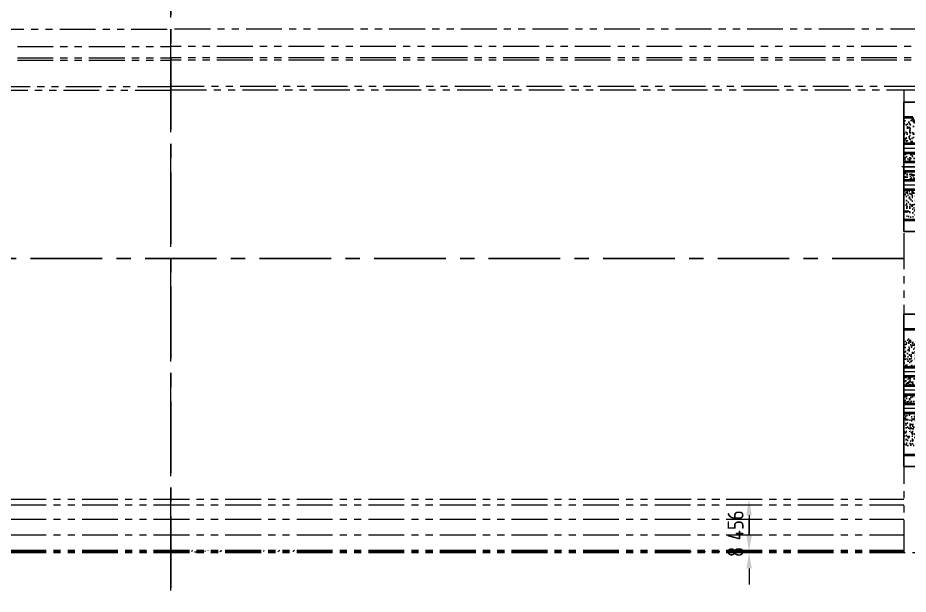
# Model space of a CAD drawing. Header units: millimetres. Extents: x 188205 to 604756, y -401673 to 15123.
# Drawn here: x 379140 to 386915, y -38754 to -33725 of the extents above; entities that cross this region are included whole.
import ezdxf

# ---------------------------------------------------------------- set-up
doc = ezdxf.new("R2010")
doc.units = ezdxf.units.MM
doc.header["$LTSCALE"] = 500
for name, pattern in [('CENTER', [2, 1.25, -0.25, 0.25, -0.25]), ('DASHED2', [0.375, 0.25, -0.125]), ('PHANTOM2', [1.25, 0.625, -0.125, 0.125, -0.125, 0.125, -0.125])]:
    doc.linetypes.add(name, pattern=pattern)
for name, color, linetype, lineweight in [('2D', 4, 'PHANTOM2', 20), ('BIAOZHU', 3, 'Continuous', 25), ('POU', 4, 'Continuous', 20), ('SHI', 7, 'Continuous', 40), ('SW', 8, 'Continuous', 20), ('WEN', 3, 'Continuous', 20), ('XU', 6, 'DASHED2', 20), ('ZHONG', 1, 'CENTER', 20)]:
    doc.layers.add(name, color=color, linetype=linetype, lineweight=lineweight)
doc.layers.add('CENTR', color=1, linetype='CENTER')
doc.styles.add('GB', font='gbenor.shx', dxfattribs={"bigfont": 'gbcbig.shx'})
doc.dimstyles.new('ISO-25$0', dxfattribs={"dimscale": 40, "dimtxt": 3.5, "dimasz": 3.5, "dimexe": 1, "dimexo": 0.2, "dimgap": 1.2, "dimtad": 1, "dimtoh": 1, "dimdec": 1, "dimzin": 9, "dimdsep": 46, "dimtxsty": 'GB', "dimcen": 0, "dimclrd": 3, "dimclre": 3, "dimclrt": 256, "dimadec": 0, "dimazin": 2, "dimtfac": 1, "dimtdec": 1, "dimtix": 1, "dimtmove": 0, "dimatfit": 3, "dimldrblk": 'DOTSMALL', "dimfxl": 0, "dimlwd": -1, "dimlwe": 20, "dimarcsym": 0})
pattern_1 = [(130, (57927.13948452205, -19397.80408775924), (-72.8738675984016, -6.375634215561234), [7.620000000000001, -83.82000000000001]), (185, (57927.13948452205, -19397.80408775924), (14.0971303902668, 76.42265715287199), [6.096, -67.056]), (79.549, (57921.06668452203, -19398.33538775922), (-58.7770006663837, 70.04667512811675), [6.476000000000001, -71.236]), (133.8158, (57927.13948452205, -19377.48408775923), (-108.431616356852, -16.81693117309086), [11.43, -125.73]), (83.3644, (57918.10352452204, -19378.88548775923), (-94.96169378649486, 98.97022235601969), [9.713999999999965, -106.8539999999997]), (188.8159999999999, (57927.13948452205, -19377.48408775923), (-94.96184232557357, 98.97004714423908), [9.144, -100.584]), (159, (57916.97948452202, -19382.56408775923), (-60.64595193415332, -40.906207406705), [7.620000000000001, -83.82000000000001]), (214, (57916.97948452202, -19382.56408775923), (-24.72081133905883, 73.6751864489277), [6.096, -67.056]), (108.5486, (57911.92568452202, -19385.97292775923), (-85.3665963080498, 32.76914308642298), [6.475999999999998, -71.23599999999996]), (142.5, (57927.13948452205, -19397.80408775924), (-1.235441300236727, 33.82201554926124), [0, -66.2432, 0, -68.072, 0, -67.31]), (172.5, (57927.13948452205, -19397.80408775924), (-26.7278650041223, 40.0722299272478), [0, -38.8112, 0, -64.7192, 0, -25.654]), (212.5, (57949.79628452205, -19397.80408775924), (-54.23623806674856, -2.291497597069383), [0, -25.39999999999999, 0, -79.24799999999996, 0, -105.156]), (222.5, (57959.95628452202, -19397.80408775924), (-59.25167255440722, 10.17059641333321), [0, -33.02, 0, -52.62880000000001, 0, -74.676])]
pattern_2 = [(130, (56604.54178446886, -19422.25947753628), (-72.8738675984016, -6.375634215561234), [7.620000000000001, -83.82000000000001]), (185, (56604.54178446886, -19422.25947753628), (14.0971303902668, 76.42265715287199), [6.096, -67.056]), (79.549, (56598.46898446887, -19422.79077753628), (-58.7770006663837, 70.04667512811675), [6.476000000000001, -71.236]), (133.8158, (56604.54178446886, -19401.93947753628), (-108.431616356852, -16.81693117309086), [11.43, -125.73]), (83.3644, (56595.50582446886, -19403.34087753628), (-94.96169378649486, 98.97022235601969), [9.713999999999972, -106.8539999999998]), (188.8159999999999, (56604.54178446886, -19401.93947753628), (-94.96184232557357, 98.97004714423908), [9.144, -100.584]), (159, (56594.38178446886, -19407.01947753628), (-60.64595193415332, -40.906207406705), [7.620000000000001, -83.82000000000001]), (214, (56594.38178446886, -19407.01947753628), (-24.72081133905883, 73.6751864489277), [6.096, -67.056]), (108.5486, (56589.32798446887, -19410.42831753628), (-85.3665963080498, 32.76914308642298), [6.476000000000001, -71.236]), (142.5, (56604.54178446886, -19422.25947753628), (-1.235441300236727, 33.82201554926124), [0, -66.2432, 0, -68.072, 0, -67.31]), (172.5, (56604.54178446886, -19422.25947753628), (-26.7278650041223, 40.0722299272478), [0, -38.8112, 0, -64.7192, 0, -25.654]), (212.5, (56627.19858446886, -19422.25947753628), (-54.23623806674856, -2.291497597069383), [0, -25.4, 0, -79.248, 0, -105.156]), (222.5, (56637.35858446886, -19422.25947753628), (-59.25167255440722, 10.17059641333321), [0, -33.02, 0, -52.62880000000001, 0, -74.676])]
pattern_3 = [(45, (-1333.16617817097, -1494.124980016284), (-2.245064030267288, 2.245064030267288), [])]

# ---------------------------------------------------------------- blocks, each defined once
blk = doc.blocks.new('*D52')
at = {"layer": 'Defpoints', "color": 0}
for p in [(12549.04665259161, 914.0071053327847), (12549.04665259164, 458.0071053327192), (13373.96057254376, 458.007105332719)]:
    blk.add_point(p, dxfattribs=at)
at = {"layer": 'WEN', "color": 3, "linetype": 'ByBlock', "lineweight": 20}
for p, q in [((12557.04665259161, 914.0071053327847), (13413.96057254376, 914.0071053327846)), ((12557.04665259164, 458.0071053327192), (13413.96057254376, 458.007105332719))]:
    blk.add_line(p, q, dxfattribs=at)
at = {"layer": 'WEN', "color": 3}
blk.add_line((13373.96057254376, 774.0071053327846), (13373.96057254376, 598.007105332719), dxfattribs=at)
for points in [[(13350.62723921042, 774.0071053327846), (13397.29390587709, 774.0071053327846), (13373.96057254376, 914.0071053327846)], [(13350.62723921042, 598.007105332719), (13397.29390587709, 598.007105332719), (13373.96057254376, 458.007105332719)]]:
    blk.add_solid(points, dxfattribs=at)
at = {"layer": 'WEN', "insert": (13255.96057254376, 686.0071053327539), "char_height": 140, "attachment_point": 5, "rotation": 90, "style": 'GB'}
blk.add_mtext('456', dxfattribs=at)
blk = doc.blocks.new('_DotSmall')
at = {"color": 0, "linetype": 'ByBlock', "const_width": 0.5}
blk.add_lwpolyline([(-0.0625, 0, 1), (0.0625, 0, 1)], format="xyb", close=True, dxfattribs=at)
blk = doc.blocks.new('*D53')
at = {"layer": 'Defpoints', "color": 0}
for p in [(13373.96057254376, 458.007105332741), (13373.96057254379, 450.0001265624669), (13373.96057254379, 450.0001265624669)]:
    blk.add_point(p, dxfattribs=at)
at = {"layer": 'WEN', "color": 3}
for p, q in [((13373.96057254379, 598.007105332741), (13373.96057254379, 738.007105332741)), ((13373.96057254379, 458.007105332741), (13373.96057254379, 450.0001265624669)), ((13373.96057254379, 310.0001265624669), (13373.96057254379, 170.0001265624669))]:
    blk.add_line(p, q, dxfattribs=at)
at = {"layer": 'WEN', "color": 3, "linetype": 'ByBlock', "lineweight": 20}
for p, q in [((13365.96057254379, 450.0001265624669), (13333.96057254379, 450.0001265624669)), ((13381.96057254376, 458.007105332741), (13413.96057254379, 458.007105332741))]:
    blk.add_line(p, q, dxfattribs=at)
at = {"layer": 'WEN', "color": 3}
for points in [[(13350.62723921045, 598.007105332741), (13397.29390587712, 598.007105332741), (13373.96057254379, 458.007105332741)], [(13350.62723921045, 310.0001265624669), (13397.29390587712, 310.0001265624669), (13373.96057254379, 450.0001265624669)]]:
    blk.add_solid(points, dxfattribs=at)
at = {"layer": 'WEN', "insert": (13255.96057254379, 454.0036159476061), "char_height": 140, "attachment_point": 5, "rotation": 90, "style": 'GB'}
blk.add_mtext('8', dxfattribs=at)
blk = doc.blocks.new('A$C4A3A45B7')
at = {"layer": 'BIAOZHU'}
h = blk.add_hatch(dxfattribs=at)
h.set_pattern_fill('AR-CONC', color=256, scale=0.4, style=0)
h.set_pattern_definition(pattern_1)
h.paths.add_polyline_path([(16.4123624934, 465.0001258512202), (246.4123624934, 465.0001258512202), (246.4123624934, 330.0001258512348), (316.4123624934582, 300.0001258512348), (316.4123624934582, 225.0001258512348), (316.4123624934582, 175.0001258512348), (166.4123624934582, 175.0001258512639), (116.4123624934, 175.0001258512348), (16.4123624934, 175.0001258512348)])
edge = h.paths.add_edge_path()
edge.add_line((16.4123624934, 1120.000125851249), (96.4123624934, 1120.000125851249))
edge.add_line((96.4123624934, 1120.000125851249), (96.4123624934, 1105.000125851249))
edge.add_line((96.4123624934, 1105.000125851249), (104.8637211478781, 1084.127750419546))
edge.add_arc((126.4123624934, 1105.000125851257), 30.00000000000106, 224.0866814675289, 317.027326561793)
edge.add_line((148.3627291839803, 1084.550641697599), (156.4123616155121, 1104.992868094356))
edge.add_line((156.4123616155121, 1104.992868094363), (156.4080682818894, 1120.000125851249))
edge.add_line((156.4080682818312, 1120.000125851249), (316.4123624934, 1120.000125851206))
edge.add_line((316.4123624934, 1120.000125851206), (316.4123624934, 1025.000125851206))
edge.add_line((316.4123624934, 1025.000125851206), (246.4123624934, 1005.000125851206))
edge.add_line((246.4123624934, 1005.000125851206), (246.4123624934, 865.0001258512202))
edge.add_line((246.4123624934, 865.0001258512202), (16.4123624934, 865.0001258512202))
edge.add_line((16.4123624934, 865.0001258512202), (16.4123624934, 1120.000125851249))
h = blk.add_hatch(dxfattribs=at)
h.set_pattern_fill('AR-CONC', color=256, scale=0.4, style=0)
h.set_pattern_definition(pattern_1)
h.paths.add_polyline_path([(16.4123624934, 785.0001258512202), (246.4123624934, 785.0001258512202), (246.4123624934, 705.0001258512202), (16.4123624934, 705.0001258512202)])
h.paths.add_polyline_path([(16.4123624934, 625.0001258512202), (246.4123624934, 625.0001258512202), (246.4123624934, 545.0001258512202), (16.4123624934, 545.0001258512202)])
for p, q in [((581.4123624934, 1330.000125851206), (16.4123624934582, 1330.000125851206)), ((16.4123624934, 1330.000125851206), (16.4123624934, 0.00012585123477038)), ((581.4123624934582, 1330.000125851206), (581.4123624934, 1230.000125851206)), ((586.4123624934, 1235.000125851453), (581.4123624934, 1235.000125851453)), ((580.4123624934, 100.0001258512348), (580.4123624934, 0.00012585123477038)), ((580.4123624934, 0.00012585123477038), (16.4123624934, 0.00012585123477038))]:
    blk.add_line(p, q, dxfattribs=at)
at = {"layer": 'SHI'}
for p, q in [((596.4123624934, 1270.000125851206), (586.4123624934, 1270.000125851206)), ((586.5714797975961, 100.0001258512348), (586.4123624934, 1270.000125851206)), ((596.4123624934, 1270.000125851206), (596.4123624934, 100.0001258512348)), ((606.4123624934, 1270.000125851206), (596.4123624934, 1270.000125851206)), ((606.4123624934, 1270.000125851206), (636.4123624934, 1240.000125851206)), ((1515.912362493458, 1290.000125851431), (1515.9123624934, 415.0001258512057)), ((1788.912362493458, 1290.000125851431), (1515.912362493458, 1290.000125851431)), ((1788.912362493458, 1290.000125851431), (1788.912362493458, 415.0001258512057)), ((126.4123624934, 1195.000125851249), (16.4123624934, 1195.000125851249)), ((126.4123624934, 1180.000125851264), (126.4123624934, 1195.000125851249)), ((381.4123624934, 1195.000125851206), (186.4080682818312, 1195.000125851191)), ((186.4080682818312, 1180.507702697374), (186.4080682818312, 1195.000125851249)), ((376.4123624934, 1195.000125851206), (376.4123624934, 665.0001258512202)), ((381.4123624934, 1230.000125851206), (381.4123624932254, 665.0001258512348)), ((596.4123624934, 1230.000125851206), (381.4123624934, 1230.000125851206)), ((431.4123624934, 1230.000125851206), (431.4123624934, 1222.000125851206)), ((1416.4123624934, 1222.00012585122), (431.4123624934, 1222.000125851206)), ((1426.4123624934, 1230.00012585122), (596.4123624934582, 1230.000125851206)), ((636.4123624934, 1240.000125851206), (636.4123624934, 1230.000125851206)), ((1416.4123624934, 1230.000125851206), (1416.4123624934, 665.0001258512202)), ((1426.4123624934, 1230.000125851206), (1426.4123624934, 665.0001258512202)), ((1870.4123624934, 1169.000125851235), (1841.4123624934, 1169.000125851235)), ((1841.4123624934, 1169.000125851235), (1841.412362492643, 665.0001258512129)), ((1857.4123624934, 1169.000125851235), (1857.412362493458, 665.0001258512129)), ((1860.4123624934, 1169.000125851235), (1860.4123624934, 665.0001258512129)), ((1870.4123624934, 1169.000125851235), (1870.4123624934, 665.0001258512129)), ((375.4123624934, 1100.000125851206), (305.4123624934, 1080.000125851206)), ((1515.912362493458, 1130.00012585122), (1426.4123624934, 1130.000125851213)), ((1515.912362493458, 1124.000125851227), (1426.4123624934, 1124.000125851213)), ((1456.412362493516, 1107.066798200802), (1426.412362493516, 1107.066798200802)), ((1426.412362493516, 1107.066798200802), (1426.4123624934, 206.0001258512566)), ((1456.412362493516, 1107.066798200802), (1456.412362493516, 206.0001258512639)), ((1841.412362493342, 1130.000125851293), (1788.912362493458, 1130.000125851278)), ((1841.412362493342, 1124.000125851293), (1788.912362493458, 1124.000125851278)), ((1824.912362493342, 1155.100125851313), (1825.812362493307, 1156.000125851322)), ((1824.912362493342, 1144.900125851316), (1824.912362493342, 1155.100125851313)), ((1826.71236249333, 1155.100125851313), (1824.912362493342, 1155.100125851313)), ((1825.812362493307, 1144.000125851322), (1824.912362493342, 1144.900125851316)), ((1826.71236249333, 1144.900125851316), (1824.912362493342, 1144.900125851316)), ((1825.812362493307, 1156.000125851322), (1825.812362493307, 1144.000125851322)), ((1826.71236249333, 1156.000125851322), (1825.812362493307, 1156.000125851322)), ((1826.71236249333, 1144.000125851322), (1825.812362493307, 1144.000125851322)), ((1826.712362493388, 1157.794354485377), (1828.212362493388, 1160.392430696738)), ((1826.712362493388, 1142.205897217267), (1826.712362493388, 1157.794354485377)), ((1826.712362493388, 1142.205897217267), (1828.212362493388, 1139.607821005906)), ((1837.4123624934, 1160.392430696738), (1828.212362493388, 1160.392430696738)), ((1837.4123624934, 1155.19627827403), (1828.212362493388, 1155.19627827403)), ((1837.4123624934, 1144.803973428614), (1828.212362493388, 1144.803973428614)), ((1837.4123624934, 1139.607821005906), (1828.212362493388, 1139.607821005906)), ((1838.9123624934, 1157.794354485377), (1837.4123624934, 1160.392430696738)), ((1838.9123624934, 1142.205897217267), (1837.4123624934, 1139.607821005906)), ((1838.9123624934, 1162.000125851322), (1841.4123624934, 1162.000125851322)), ((1838.9123624934, 1138.000125851322), (1838.9123624934, 1162.000125851322)), ((1838.9123624934, 1142.205897217267), (1838.9123624934, 1157.794354485377)), ((1838.9123624934, 1138.000125851322), (1841.4123624934, 1138.000125851322)), ((1872.9123624934, 1162.000125851322), (1870.4123624934, 1162.000125851322)), ((1872.9123624934, 1138.000125851322), (1870.4123624934, 1138.000125851322)), ((1872.9123624934, 1138.000125851322), (1872.9123624934, 1162.000125851322)), ((1878.9123624934, 1160.392430696738), (1872.9123624934, 1160.392430696738)), ((1872.9123624934, 1139.607821005906), (1872.9123624934, 1160.392430696738)), ((1872.9123624934, 1160.392430696651), (1872.9123624934, 1139.607821005819)), ((1878.9123624934, 1155.196278274045), (1872.9123624934, 1155.196278274045)), ((1878.9123624934, 1144.803973428629), (1872.9123624934, 1144.803973428629)), ((1878.9123624934, 1139.60782100592), (1872.9123624934, 1139.607821005906)), ((1880.4123624934, 1157.794354485392), (1878.9123624934, 1160.392430696738)), ((1880.4123624934, 1142.205897217267), (1878.9123624934, 1139.60782100592)), ((1880.4123624934, 1142.205897217267), (1880.4123624934, 1157.794354485392)), ((305.4123624934, 1080.000125851206), (305.4123624934, 665.0001258512202)), ((305.4123624934, 865.0001258512202), (16.4123624934582, 865.0001258512202)), ((305.4123624934, 785.0001258512202), (16.4123624934582, 785.0001258512202)), ((305.4123624934, 705.0001258512202), (16.4123624934582, 705.0001258512202)), ((1870.4123624934, 771.0001258512129), (1885.4123624934, 771.0001258512129)), ((1870.4123624934, 759.0001258512129), (1885.4123624934, 759.0001258512129)), ((1904.4123624934, 590.0001258512129), (1904.4123624934, 740.0001258512129)), ((1916.4123624934, 740.0001258512129), (1916.4123624934, 590.0001258512129)), ((305.4123624934, 625.0001258512202), (16.4123624934582, 625.0001258512202)), ((305.4123624934, 305.0001258512348), (305.4123624934, 665.0001258512202)), ((375.4123624934582, 100.0001258512348), (375.4123624934, 665.0001258512202)), ((381.4123624934, 100.0001258512348), (381.4123624935164, 665.0001258512202)), ((1416.4123624934, 100.0001258512202), (1416.4123624934, 665.0001258512202)), ((1426.4123624934, 100.0001258512202), (1426.4123624934, 665.0001258512202)), ((1841.4123624934, 161.0001258512348), (1841.412362492643, 665.0001258512129)), ((1857.4123624934, 161.0001258512348), (1857.412362493458, 665.0001258512129)), ((1860.4123624934, 161.0001258512348), (1860.4123624934, 665.0001258512129)), ((1870.4123624934, 161.0001258512348), (1870.4123624934, 665.0001258512129)), ((305.4123624934, 545.0001258512202), (16.4123624934582, 545.0001258512202)), ((1788.912362493458, 579.8336277048438), (1515.9123624934, 579.8336277048438)), ((1870.4123624934, 571.0001258512129), (1885.4123624934, 571.0001258512129)), ((1870.4123624934, 559.0001258512129), (1885.4123624934, 559.0001258512129)), ((305.4123624934, 465.0001258512202), (16.4123624934582, 465.0001258512202)), ((1788.912362493458, 415.0001258512057), (1515.9123624934, 415.0001258512057)), ((375.4123624934, 225.0001258512348), (305.4123624934, 305.0001258512348)), ((1841.412362493342, 206.0001258511766), (1426.4123624934, 206.0001258512566)), ((1841.412362493342, 200.0001258511766), (1426.4123624934, 200.0001258512566)), ((1824.912362493342, 185.1001258512333), (1825.812362493307, 186.000125851242)), ((1824.912362493342, 174.9001258512362), (1824.912362493342, 185.1001258512333)), ((1826.712362493388, 185.1001258512333), (1824.912362493342, 185.1001258512333)), ((1825.812362493307, 174.000125851242), (1824.912362493342, 174.9001258512362)), ((1826.712362493388, 174.9001258512362), (1824.912362493342, 174.9001258512362)), ((1825.812362493307, 186.000125851242), (1825.812362493307, 174.000125851242)), ((1826.712362493388, 186.0001258512348), (1825.812362493307, 186.000125851242)), ((1826.712362493388, 174.000125851242), (1825.812362493307, 174.000125851242)), ((1826.712362493388, 187.7943544852969), (1828.212362493388, 190.3924306966583)), ((1826.712362493388, 172.2058972171872), (1826.712362493388, 187.7943544852969)), ((1826.712362493388, 172.2058972171872), (1828.212362493388, 169.6078210058258)), ((1837.4123624934, 190.3924306966583), (1828.212362493388, 190.3924306966583)), ((1837.4123624934, 185.1962782739502), (1828.212362493388, 185.1962782739502)), ((1837.4123624934, 174.8039734285339), (1828.212362493388, 174.8039734285339)), ((1837.4123624934, 169.6078210058258), (1828.212362493388, 169.6078210058258)), ((1838.9123624934, 187.7943544852969), (1837.4123624934, 190.3924306966583)), ((1838.9123624934, 172.2058972171872), (1837.4123624934, 169.6078210058258)), ((1838.9123624934, 192.000125851242), (1841.4123624934, 192.000125851242)), ((1838.9123624934, 168.000125851242), (1838.9123624934, 192.000125851242)), ((1838.9123624934, 172.2058972171872), (1838.9123624934, 187.7943544852969)), ((1838.9123624934, 168.000125851242), (1841.4123624934, 168.000125851242)), ((1870.4123624934, 161.0001258512348), (1841.4123624934, 161.0001258512348)), ((1872.9123624934, 192.0001258512348), (1870.4123624934, 192.0001258512348)), ((1872.9123624934, 168.0001258512348), (1870.4123624934, 168.0001258512348)), ((1872.9123624934, 168.0001258512348), (1872.9123624934, 192.0001258512348)), ((1872.9123624934, 190.3924306965637), (1872.9123624934, 169.6078210057312)), ((1872.9123624934, 169.6078210058186), (1872.9123624934, 190.392430696651)), ((1878.9123624934, 190.392430696651), (1872.9123624934, 190.392430696651)), ((1878.9123624934, 185.1962782739574), (1872.9123624934, 185.1962782739574)), ((1878.9123624934, 174.8039734285412), (1872.9123624934, 174.8039734285412)), ((1878.9123624934, 169.6078210058331), (1872.9123624934, 169.6078210058186)), ((1880.4123624934, 187.7943544853042), (1878.9123624934, 190.392430696651)), ((1880.4123624934, 172.2058972171799), (1878.9123624934, 169.6078210058331)), ((1880.4123624934, 172.2058972171799), (1880.4123624934, 187.7943544853042)), ((116.4123624934, 100.0001258512348), (16.4123624934582, 100.0001258512348)), ((166.4123624934, 100.0001258512639), (116.4123624934, 100.0001258512348)), ((381.412362493109, 100.0001258512348), (166.4123624934582, 100.0001258512348)), ((596.4123624934, 100.0001258512348), (381.4123624934, 100.0001258512348)), ((1416.4123624934, 108.0001258512202), (431.4123624934, 108.0001258512348)), ((431.4123624934, 108.0001258512348), (431.4123624934, 100.0001258512348)), ((586.4123624934, 95.00012585098739), (580.4123624934, 95.00012585098739)), ((586.4123624934, 60.00012585123477), (586.4123624934, 100.0001258512348)), ((596.4123624934, 60.00012585123477), (596.4123624934, 100.0001258512348)), ((1426.4123624934, 100.0001258512202), (596.4123624934, 100.0001258512348)), ((606.4123624934, 60.00012585123477), (636.4123624934, 90.00012585122022)), ((636.4123624934, 90.00012585122022), (636.4123624934, 100.0001258512202)), ((596.4123624934, 60.00012585123477), (586.4123624934, 60.00012585123477)), ((606.4123624934, 60.00012585123477), (596.4123624934, 60.00012585123477))]:
    blk.add_line(p, q, dxfattribs=at)
for points in [[(1475.072616531339, 830.0001258512202), (1483.73287056922, 815.0001258512202), (1475.072616531339, 800.0001258512202), (1457.752108455694, 800.0001258512202), (1449.091854417813, 815.0001258512202), (1457.752108455694, 830.0001258512202)], [(1473.873537006497, 500.0145058361377), (1483.73287056922, 515.0001258512348), (1475.072616531397, 530.0001258512348), (1457.752108455694, 530.0001258512202), (1449.091854417871, 515.0001258512202), (1456.553028930794, 500.0145058361377)]]:
    blk.add_lwpolyline(points, close=True, dxfattribs=at)
for centre in [(1466.412362493516, 815.0001258512202), (1466.412362493575, 515.0001258512348)]:
    blk.add_circle(centre, 15, dxfattribs=at)
for centre, radius, start, end in [((156.4123624934, 1180.000125851249), 30, 180, 0.9694466248347563), ((1831.748970446584, 1158.970190635402), 5.172041214659255, 193.1407932755461, 226.8592067230371), ((1836.462362493388, 1150.000125851322), 9.749999999999904, 147.7957724941602, 212.2042275058399), ((1831.748970446584, 1141.030061067242), 5.172041214659255, 133.1407932769629, 166.8592067244539), ((1833.875754540146, 1158.970190635402), 5.172041214659255, 313.1407932769629, 346.8592067244539), ((1829.1623624934, 1150.000125851322), 9.749999999999904, 327.7957724941601, 32.20422750583986), ((1833.875754540146, 1141.030061067242), 5.172041214659255, 13.14079327554607, 46.85920672303708), ((1875.375754540204, 1158.970190635417), 5.172041214659255, 313.1407932769629, 346.8592067244539), ((1870.6623624934, 1150.000125851322), 9.749999999999904, 327.7957724941601, 32.20422750583986), ((1875.375754540204, 1141.030061067242), 5.172041214659255, 13.14079327554607, 46.85920672303708), ((1885.4123624934, 740.0001258512129), 31, 0, 90), ((1885.4123624934, 740.0001258512129), 19, 0, 90), ((1885.4123624934, 590.0001258512129), 19, 270, 0), ((1885.4123624934, 590.0001258512129), 31, 270, 0), ((1831.748970446584, 188.9701906353221), 5.172041214659255, 193.1407932755461, 226.8592067230371), ((1836.462362493388, 180.000125851242), 9.749999999999904, 147.7957724941602, 212.2042275058399), ((1831.748970446584, 171.030061067162), 5.172041214659255, 133.1407932769629, 166.8592067244539), ((1833.875754540146, 188.9701906353221), 5.172041214659255, 313.1407932769629, 346.8592067244539), ((1829.1623624934, 180.000125851242), 9.749999999999904, 327.7957724941601, 32.20422750583986), ((1833.875754540146, 171.030061067162), 5.172041214659255, 13.14079327554607, 46.85920672303708), ((1875.375754540204, 188.9701906353293), 5.172041214659255, 313.1407932769629, 346.8592067244539), ((1870.6623624934, 180.0001258512348), 9.749999999999904, 327.7957724941601, 32.20422750583986), ((1875.375754540204, 171.0300610671547), 5.172041214659255, 13.14079327554607, 46.85920672303708)]:
    blk.add_arc(centre, radius, start, end, dxfattribs=at)
at = {"layer": 'SW'}
for p in [(16.4123624934, 1195.000125851249), (16.4123624934582, 100.0001258512348)]:
    blk.add_line(p, (16.4123624934, 665.0001258512202), dxfattribs=at)
at = {"layer": 'XU'}
for p, q in [((409.5863009182503, 1297.000125851177), (414.7824533409439, 1300.000125851162)), ((409.5863009182503, 1297.000125851177), (431.0104387047468, 1259.892430696593)), ((414.7824533409439, 1300.000125851162), (437.0104387047468, 1261.500125851177)), ((431.4123624934, 1258.392430696593), (431.4123624934, 1230.000125851177)), ((454.0422716458561, 1300.000125851177), (434.4123624934, 1266.000125851177)), ((459.2384240685496, 1297.000125851177), (437.4123624934, 1259.196278273885)), ((437.4123624934, 1260.000125851177), (437.4123624934, 1230.000125851177)), ((459.2384240685496, 1297.000125851177), (454.0422716458561, 1300.000125851177)), ((475.5863009181921, 1297.000125851191), (480.7824533409439, 1300.000125851177)), ((475.5863009181921, 1297.000125851191), (497.0104387046886, 1259.892430696593)), ((480.7824533409439, 1300.000125851177), (503.0104387046886, 1261.500125851177)), ((497.4123624933418, 1258.392430696593), (497.4123624933418, 1230.000125851177)), ((520.0422716458561, 1300.000125851177), (500.4123624933418, 1266.000125851177)), ((525.2384240684914, 1297.000125851177), (503.4123624933418, 1259.196278273885)), ((503.4123624933418, 1260.000125851177), (503.4123624933418, 1230.000125851177)), ((525.2384240684914, 1297.000125851177), (520.0422716458561, 1300.000125851177)), ((1788.912362493458, 915.0001258512348), (1515.9123624934, 915.0001258512202)), ((431.4123624934, 71.60782100584765), (431.4123624934, 100.0001258512639)), ((437.4123624934, 70.00012585126387), (437.4123624934, 100.0001258512639)), ((497.4123624933418, 71.60782100584765), (497.4123624933418, 100.0001258512639)), ((503.4123624933418, 70.00012585126387), (503.4123624933418, 100.0001258512639)), ((409.5863009182503, 33.00012585126387), (431.0104387047468, 70.10782100584765)), ((409.5863009182503, 33.00012585126387), (414.7824533409439, 30.00012585127843)), ((414.7824533409439, 30.00012585127843), (437.0104387047468, 68.50012585126387)), ((454.0422716458561, 30.00012585126387), (434.4123624934, 64.00012585126387)), ((459.2384240685496, 33.00012585126387), (437.4123624934, 70.80397342855576)), ((459.2384240685496, 33.00012585126387), (454.0422716458561, 30.00012585126387)), ((475.5863009181921, 33.00012585124932), (497.0104387046886, 70.10782100584765)), ((475.5863009181921, 33.00012585124932), (480.7824533409439, 30.00012585126387)), ((480.7824533409439, 30.00012585126387), (503.0104387046886, 68.50012585126387)), ((520.0422716458561, 30.00012585126387), (500.4123624933418, 64.00012585126387)), ((525.2384240684914, 33.00012585126387), (503.4123624933418, 70.80397342855576)), ((525.2384240684914, 33.00012585126387), (520.0422716458561, 30.00012585126387))]:
    blk.add_line(p, q, dxfattribs=at)
for centre, start, end in [((428.4123624934, 1258.392430696593), 0, 30.00000000078449), ((434.4123624934, 1260.000125851177), 0, 30.00000000078449), ((494.4123624933418, 1258.392430696593), 0, 30.00000000078449), ((500.4123624933418, 1260.000125851177), 0, 30.00000000078449), ((428.4123624934, 71.60782100584765), 329.9999999992156, 0), ((434.4123624934, 70.00012585126387), 329.9999999992156, 0), ((494.4123624933418, 71.60782100584765), 329.9999999992156, 0), ((500.4123624933418, 70.00012585126387), 329.9999999992156, 0)]:
    blk.add_arc(centre, 3, start, end, dxfattribs=at)
at = {"layer": 'ZHONG'}
for p, q in [((1652.412362493458, 1312.352981526434), (1652.412362493458, 665.0001258512057)), ((1652.412362493458, 1259.620606469463), (1652.412362493458, 1296.222174913186)), ((156.4123624934, 1209.180719834505), (156.4123624934, 1151.834685560236)), ((305.4123624934, 825.0001258512202), (16.4123624934582, 825.0001258512202)), ((1446.091854417813, 815.0001258512202), (1486.732870569162, 815.0001258512202)), ((1466.412362493516, 794.6796177755314), (1466.412362493516, 835.3206339269091)), ((1870.4123624934, 765.0001258512129), (1885.4123624934, 765.0001258512129)), ((1910.4123624934, 740.0001258512129), (1910.4123624934, 590.0001258512129)), ((1898.232509107853, 665.0001258512129), (-5.759036866948009e-05, 665.0001258512202)), ((1466.412362493575, 535.3206339269236), (1466.412362493575, 544.6796177755459)), ((1870.4123624934, 565.0001258512129), (1885.4123624934, 565.0001258512129)), ((305.4123624934, 505.0001258512202), (16.4123624934582, 505.0001258512202)), ((1446.091854417871, 515.0001258512348), (1486.73287056922, 515.0001258512348)), ((1466.412362493575, 494.6796177755459), (1466.412362493575, 535.3206339269236))]:
    blk.add_line(p, q, dxfattribs=at)
at = {"layer": 'ZHONG', "color": 1, "linetype": 'CENTER'}
for p, q in [((1888.497617128771, 1150.000125851337), (1819.616691766423, 1150.000125851337)), ((1888.497617128771, 180.0001258512348), (1819.616691766423, 180.0001258512348))]:
    blk.add_line(p, q, dxfattribs=at)
at = {"layer": 'ZHONG'}
for centre, start, end in [((1885.4123624934, 740.0001258512129), 0, 90), ((1885.4123624934, 590.0001258512129), 270, 0)]:
    blk.add_arc(centre, 25, start, end, dxfattribs=at)
at = {"layer": 'BIAOZHU', "style": 'GB'}
blk.add_text('K2', height=150, dxfattribs=at).set_placement((1047.787813530769, 826.0269520331058))
blk = doc.blocks.new('A$C704930C1')
at = {"layer": 'POU'}
h = blk.add_hatch(dxfattribs=at)
h.set_pattern_fill('ANSI31', color=256, style=0)
h.set_pattern_definition(pattern_3)
h.paths.add_polyline_path([(8.500102379970485, 15.17279016535758), (0.0001023799704853445, 15.17279016535758), (0.0001023799704853445, 5.172790165357583), (8.500102379970485, 5.172790165357583)])
h.paths.add_polyline_path([(46.50010237997049, 5.172790165357583), (46.50010237997049, 17.17279016535758), (30.00010237997049, 17.17279016535758), (28.00010237997049, 15.17279016535758), (26.50010237997049, 15.17279016535758), (26.50010237997049, 5.172790165357583)])
h = blk.add_hatch(dxfattribs=at)
h.set_pattern_fill('ANSI31', color=256, style=0)
h.set_pattern_definition(pattern_3)
h.paths.add_polyline_path([(313.5001023799705, 15.17279016535758), (312.0001023799705, 15.17279016535758), (310.0001023799705, 17.17279016535758), (293.5001023799705, 17.17279016535758), (293.5001023799705, 5.172790165357583), (313.5001023799705, 5.172790165357583)])
h.paths.add_polyline_path([(340.0001023799705, 15.17279016535758), (331.5001023799705, 15.17279016535758), (331.5001023799705, 5.172790165357583), (340.0001023799705, 5.172790165357583)])
at = {"layer": 'SHI'}
for p, q in [((0.0001023799704853445, 15.17279016535758), (28.00010237997049, 15.17279016535758)), ((0.0001023799704853445, 5.172790165357583), (0.0001023799704853445, 15.17279016535758)), ((0.0001023799704853445, 5.172790165357583), (340.0001023799705, 5.172790165357583)), ((8.500102379970485, 5.172790165357583), (8.500102379970485, 15.17279016535758)), ((26.50010237997049, 5.172790165357583), (26.50010237997049, 15.17279016535758)), ((30.00010237997049, 17.17279016535758), (28.00010237997049, 15.17279016535758)), ((30.00010237997049, 17.17279016535758), (310.0001023799705, 17.17279016535758)), ((46.50010237997049, 5.172790165357583), (46.50010237997049, 17.17279016535758)), ((293.5001023799705, 5.172790165357583), (293.5001023799705, 17.17279016535758)), ((310.0001023799705, 17.17279016535758), (312.0001023799705, 15.17279016535758)), ((312.0001023799705, 15.17279016535758), (340.0001023799705, 15.17279016535758)), ((313.5001023799705, 5.172790165357583), (313.5001023799705, 15.17279016535758)), ((331.5001023799705, 5.172790165357583), (331.5001023799705, 15.17279016535758)), ((340.0001023799705, 5.172790165357583), (340.0001023799705, 15.17279016535758))]:
    blk.add_line(p, q, dxfattribs=at)
at = {"layer": 'ZHONG'}
for p, q in [((17.50010237997049, 3.803270374191925e-05), (17.50010237997049, 21.10105621824914)), ((170.0001023799705, 3.803270374191925e-05), (170.0001023799705, 21.10105621824914)), ((322.5001023799705, 3.803270374191925e-05), (322.5001023799705, 21.10105621824914))]:
    blk.add_line(p, q, dxfattribs=at)
blk = doc.blocks.new('A$C33EE5163')
at = {"layer": 'BIAOZHU'}
h = blk.add_hatch(dxfattribs=at)
h.set_pattern_fill('AR-CONC', color=256, scale=0.4, style=0)
h.set_pattern_definition(pattern_2)
h.paths.add_polyline_path([(-1306.185337559757, 440.5447360741673), (-1076.185337559757, 440.5447360741673), (-1076.185337559757, 355.5447360741819), (-1006.185337559757, 325.5447360741819), (-1006.185337559757, 200.5447360741819), (-1156.185337559757, 200.5447360741819), (-1206.185337559786, 200.5447360741819), (-1306.185337559757, 200.5447360741819)])
h.paths.add_polyline_path([(-1306.185337559757, 1045.544736074196), (-1226.185337559727, 1045.544736074196), (-1226.185337559727, 1030.544736074196, 0.9915755674298528), (-1166.189631771296, 1030.037159228916), (-1166.189631771296, 1045.544736074138), (-1006.185337559757, 1045.544736074153), (-1006.185337559757, 950.5447360741528), (-1076.185337559757, 930.5447360741528), (-1076.185337559757, 840.5447360741673), (-1306.185337559757, 840.5447360741673)])
h = blk.add_hatch(dxfattribs=at)
h.set_pattern_fill('AR-CONC', color=256, scale=0.4, style=0)
h.set_pattern_definition(pattern_2)
h.paths.add_polyline_path([(-1306.185337559757, 760.5447360741673), (-1076.185337559757, 760.5447360741673), (-1076.185337559757, 680.5447360741673), (-1306.185337559757, 680.5447360741673)])
h.paths.add_polyline_path([(-1306.185337559757, 600.5447360741673), (-1076.185337559757, 600.5447360741673), (-1076.185337559757, 520.5447360741673), (-1306.185337559757, 520.5447360741673)])
for p, q in [((-741.1853375597567, 1205.544736074153), (-1306.185337559757, 1205.544736074153)), ((-1306.185337559757, 1205.544736074153), (-1306.185337559757, 75.44543685457234)), ((-741.1853375597565, 1205.544736074153), (-741.1853375597566, 1105.544736074153)), ((-736.1853375597566, 1110.5447360744), (-741.1853375597566, 1110.5447360744)), ((-741.031667564391, 75.59915605130345), (-741.0588523020892, 175.5447360741819)), ((-741.0316675643912, 75.59915605130345), (-1306.185337559757, 75.44543685457249))]:
    blk.add_line(p, q, dxfattribs=at)
blk.add_spline([(146.557275001338, 1005.544736074167), (241.2307351190539, 706.3378187965573), (243.2450541769504, 493.1184656217083), (243.2450541769213, 275.5447360741819)], degree=3, dxfattribs=at)
at = {"layer": 'SHI'}
for p, q in [((-941.1853375597566, 1105.544736074153), (-941.1853375599312, 640.5447360741819)), ((-726.1853375597566, 1105.544736074153), (-941.1853375597566, 1105.544736074153)), ((-891.1853375597566, 1097.544736074153), (-891.1853375597566, 1105.544736074153)), ((93.81466244024341, 1097.544736074167), (-891.1853375597566, 1097.544736074153)), ((-726.1853375597566, 1145.544736074153), (-736.1853375597566, 1145.544736074153)), ((-736.0534197947418, 175.5447360741819), (-736.1853375597566, 1145.544736074153)), ((-726.1853375597566, 1145.544736074153), (-726.1853375597566, 175.5447360741819)), ((-716.1853375597566, 1145.544736074153), (-726.1853375597566, 1145.544736074153)), ((103.8146624402434, 1105.544736074167), (-726.1853375596984, 1105.544736074153)), ((-716.1853375597566, 1145.544736074153), (-686.1853375597566, 1115.544736074153)), ((-686.1853375597566, 1115.544736074153), (-686.1853375597566, 1105.544736074153)), ((93.81466244024341, 1105.544736074153), (93.81466244024341, 640.5447360741673)), ((103.8146624402434, 1105.544736074153), (103.8146624402434, 640.5447360741673)), ((207.3146624403016, 1005.544736074182), (207.3146624402434, 1145.54473607424)), ((452.3146624402434, 1005.544736074226), (452.3146624403016, 1153.544736074196)), ((-1226.185337559727, 1070.544736074196), (-1306.185337559757, 1070.544736074196)), ((-1226.185337559727, 1055.544736074211), (-1226.185337559727, 1070.544736074196)), ((-941.1853375597566, 1070.544736074153), (-1166.189631771296, 1070.544736074138)), ((-1166.189631771296, 1056.052312920321), (-1166.189631771296, 1070.544736074196)), ((-946.1853375597566, 1070.544736074153), (-946.1853375597566, 640.5447360741673)), ((472.3146624401852, 1028.644736074275), (473.2146624401503, 1029.544736074284)), ((472.3146624401852, 1018.444736074278), (472.3146624401852, 1028.644736074275)), ((474.1146624402027, 1028.644736074275), (472.3146624401852, 1028.644736074275)), ((473.2146624401503, 1017.544736074284), (472.3146624401852, 1018.444736074278)), ((474.1146624402027, 1018.444736074278), (472.3146624401852, 1018.444736074278)), ((473.2146624401503, 1029.544736074284), (473.2146624401503, 1017.544736074284)), ((474.1146624402027, 1029.544736074276), (473.2146624401503, 1029.544736074284)), ((474.1146624402027, 1017.544736074284), (473.2146624401503, 1017.544736074284)), ((474.1146624402318, 1031.338964708339), (475.6146624402318, 1033.9370409197)), ((474.1146624402318, 1015.750507440229), (474.1146624402318, 1031.338964708339)), ((474.1146624402318, 1015.750507440229), (475.6146624402318, 1013.152431228867)), ((484.8146624402434, 1033.9370409197), (475.6146624402318, 1033.9370409197)), ((484.8146624402434, 1028.740888496992), (475.6146624402318, 1028.740888496992)), ((484.8146624402434, 1018.348583651576), (475.6146624402318, 1018.348583651576)), ((484.8146624402434, 1013.152431228867), (475.6146624402318, 1013.152431228867)), ((486.3146624402434, 1031.338964708339), (484.8146624402434, 1033.9370409197)), ((486.3146624402434, 1015.750507440229), (484.8146624402434, 1013.152431228867)), ((486.3146624402434, 1035.544736074284), (488.8146624402434, 1035.544736074284)), ((486.3146624402434, 1011.544736074284), (486.3146624402434, 1035.544736074284)), ((486.3146624402434, 1015.750507440229), (486.3146624402434, 1031.338964708339)), ((486.3146624402434, 1011.544736074284), (488.8146624402434, 1011.544736074284)), ((517.8146624402434, 1044.544736074189), (488.8146624402434, 1044.544736074189)), ((488.8146624402434, 1044.544736074189), (488.8146624394867, 640.5447360741673)), ((504.8146624402434, 1044.544736074189), (504.8146624403016, 640.5447360741673)), ((507.8146624402434, 1044.544736074189), (507.8146624402434, 640.5447360741673)), ((517.8146624402434, 1044.544736074189), (517.8146624402434, 640.5447360741673)), ((520.3146624402434, 1035.544736074276), (517.8146624402434, 1035.544736074276)), ((520.3146624402434, 1011.544736074276), (517.8146624402434, 1011.544736074276)), ((520.3146624402434, 1011.544736074276), (520.3146624402434, 1035.544736074276)), ((526.3146624402434, 1033.937040919693), (520.3146624402434, 1033.937040919693)), ((520.3146624402434, 1013.15243122886), (520.3146624402434, 1033.937040919693)), ((520.3146624402434, 1033.937040919605), (520.3146624402434, 1013.152431228773)), ((526.3146624402434, 1028.740888496999), (520.3146624402434, 1028.740888496999)), ((526.3146624402434, 1018.348583651583), (520.3146624402434, 1018.348583651583)), ((526.3146624402434, 1013.152431228875), (520.3146624402434, 1013.15243122886)), ((527.8146624402434, 1031.338964708346), (526.3146624402434, 1033.937040919693)), ((527.8146624402434, 1015.750507440222), (526.3146624402434, 1013.152431228875)), ((527.8146624402434, 1015.750507440222), (527.8146624402434, 1031.338964708346)), ((-947.1853375597566, 975.5447360741528), (-1017.185337559757, 955.5447360741528)), ((-1017.185337559757, 955.5447360741528), (-1017.185337559757, 640.5447360741673)), ((488.8146624401852, 1005.544736074247), (103.8146624402434, 1005.54473607416)), ((488.8146624401852, 999.5447360742473), (103.8146624402434, 999.54473607416)), ((133.8146624403598, 969.089515788437), (103.8146624403598, 969.089515788437)), ((103.8146624403598, 969.089515788437), (103.8146624402434, 281.5447360742037)), ((133.8146624403598, 969.089515788437), (133.8146624403598, 281.544736074211)), ((-1017.185337559757, 840.5447360741673), (-1306.185337559757, 840.5447360741673)), ((-1017.185337559757, 760.5447360741673), (-1306.185337559757, 760.5447360741673)), ((517.8146624402434, 746.5447360741673), (532.8146624402434, 746.5447360741673)), ((517.8146624402434, 734.5447360741673), (532.8146624402434, 734.5447360741673)), ((551.8146624402434, 565.5447360741673), (551.8146624402434, 715.5447360741673)), ((563.8146624402434, 715.5447360741673), (563.8146624402434, 565.5447360741673)), ((-1017.185337559757, 680.5447360741673), (-1306.185337559757, 680.5447360741673)), ((-1017.185337559757, 330.5447360741819), (-1017.185337559757, 640.5447360741673)), ((-946.1853375597566, 175.5447360741819), (-946.1853375597566, 640.5447360741673)), ((-941.1853375597566, 175.5447360741819), (-941.1853375596402, 640.5447360741673)), ((93.81466244024341, 175.5447360741673), (93.81466244024341, 640.5447360741673)), ((103.8146624402434, 175.5447360741673), (103.8146624402434, 640.5447360741673)), ((488.8146624402434, 236.5447360741964), (488.8146624394867, 640.5447360741673)), ((504.8146624402434, 236.5447360741964), (504.8146624403016, 640.5447360741673)), ((507.8146624402434, 236.5447360741964), (507.8146624402434, 640.5447360741673)), ((517.8146624402434, 236.5447360741964), (517.8146624402434, 640.5447360741673)), ((-1017.185337559757, 600.5447360741673), (-1306.185337559757, 600.5447360741673)), ((517.8146624402434, 546.5447360741673), (532.8146624402434, 546.5447360741673)), ((-1017.185337559757, 520.5447360741673), (-1306.185337559757, 520.5447360741673)), ((517.8146624402434, 534.5447360741673), (532.8146624402434, 534.5447360741673)), ((-1017.185337559757, 440.5447360741673), (-1306.185337559757, 440.5447360741673)), ((-946.1853375597566, 300.5447360741819), (-1017.185337559757, 330.5447360741819)), ((488.8146624401852, 281.5447360741382), (103.8146624402434, 281.5447360742037)), ((488.8146624401852, 275.5447360741382), (103.8146624402434, 275.5447360742037)), ((472.3146624401852, 262.6447360741877), (473.2146624401503, 263.5447360741964)), ((472.3146624401852, 252.4447360741906), (472.3146624401852, 262.6447360741877)), ((474.1146624402027, 262.6447360741877), (472.3146624401852, 262.6447360741877)), ((473.2146624401503, 251.5447360741964), (472.3146624401852, 252.4447360741906)), ((474.1146624402027, 252.4447360741906), (472.3146624401852, 252.4447360741906)), ((473.2146624401503, 263.5447360741964), (473.2146624401503, 251.5447360741964)), ((474.1146624402027, 263.5447360741964), (473.2146624401503, 263.5447360741964)), ((474.1146624402027, 251.5447360741964), (473.2146624401503, 251.5447360741964)), ((474.1146624402318, 265.3389647082513), (475.6146624402318, 267.9370409196126)), ((474.1146624402318, 249.7505074401415), (474.1146624402318, 265.3389647082513)), ((474.1146624402318, 249.7505074401415), (475.6146624402318, 247.1524312287802)), ((484.8146624402434, 267.9370409196126), (475.6146624402318, 267.9370409196126)), ((484.8146624402434, 262.7408884969045), (475.6146624402318, 262.7408884969045)), ((484.8146624402434, 252.3485836514883), (475.6146624402318, 252.3485836514883)), ((484.8146624402434, 247.1524312287802), (475.6146624402318, 247.1524312287802)), ((486.3146624402434, 265.3389647082513), (484.8146624402434, 267.9370409196126)), ((486.3146624402434, 249.7505074401415), (484.8146624402434, 247.1524312287802)), ((486.3146624402434, 269.5447360741964), (488.8146624402434, 269.5447360741964)), ((486.3146624402434, 245.5447360741964), (486.3146624402434, 269.5447360741964)), ((486.3146624402434, 249.7505074401415), (486.3146624402434, 265.3389647082513)), ((486.3146624402434, 245.5447360741964), (488.8146624402434, 245.5447360741964)), ((517.8146624402434, 236.5447360741964), (488.8146624402434, 236.5447360741964)), ((520.3146624402434, 269.5447360741964), (517.8146624402434, 269.5447360741964)), ((520.3146624402434, 245.5447360741964), (517.8146624402434, 245.5447360741964)), ((520.3146624402434, 245.5447360741964), (520.3146624402434, 269.5447360741964)), ((520.3146624402434, 267.9370409195253), (520.3146624402434, 247.1524312286929)), ((520.3146624402434, 247.1524312287802), (520.3146624402434, 267.9370409196126)), ((526.3146624402434, 267.9370409196126), (520.3146624402434, 267.9370409196126)), ((526.3146624402434, 262.7408884969191), (520.3146624402434, 262.7408884969191)), ((526.3146624402434, 252.3485836515028), (520.3146624402434, 252.3485836515028)), ((526.3146624402434, 247.1524312287947), (520.3146624402434, 247.1524312287802)), ((527.8146624402434, 265.3389647082658), (526.3146624402434, 267.9370409196126)), ((527.8146624402434, 249.7505074401415), (526.3146624402434, 247.1524312287947)), ((527.8146624402434, 249.7505074401415), (527.8146624402434, 265.3389647082658)), ((-1206.185337559786, 175.5447360741819), (-1306.185337559727, 175.5447360741819)), ((-1156.185337559815, 175.544736074211), (-1206.185337559786, 175.5447360741819)), ((-941.1853375601058, 175.5447360741819), (-1156.185337559757, 175.5447360741819)), ((-726.1853375597566, 175.5447360741819), (-941.1853375597566, 175.5447360741819)), ((-891.1853375597566, 175.5447360741819), (-891.1853375597566, 183.5447360741819)), ((93.81466244024341, 183.5447360741673), (-891.1853375597566, 183.5447360741819)), ((-736.1853375597566, 170.5447360739345), (-741.057492325105, 170.5447360739345)), ((-736.1853375597566, 135.5447360741819), (-736.1853375597566, 175.5447360741819)), ((-726.1853375597566, 135.5447360741819), (-726.1853375597566, 175.5447360741819)), ((103.8146624402434, 175.5447360741673), (-726.1853375597566, 175.5447360741819)), ((-716.1853375597566, 135.5447360741819), (-686.1853375597566, 165.5447360741673)), ((-686.1853375597566, 165.5447360741673), (-686.1853375597566, 175.5447360741673)), ((-726.1853375597566, 135.5447360741819), (-736.1853375597566, 135.5447360741819)), ((-716.1853375597566, 135.5447360741819), (-726.1853375597566, 135.5447360741819))]:
    blk.add_line(p, q, dxfattribs=at)
for centre, radius, start, end in [((-1196.185337559727, 1055.544736074196), 30, 180, 0.9694466248347268), ((479.1512703934277, 1032.514800858364), 5.172041214659255, 193.1407932760529, 226.8592067251071), ((483.8646624402318, 1023.544736074284), 9.749999999999904, 147.7957724961953, 212.2042275038047), ((479.1512703934277, 1014.574671290204), 5.172041214659255, 133.1407932748929, 166.8592067239471), ((481.2780544869893, 1032.514800858364), 5.172041214659255, 313.1407932748929, 346.8592067239472), ((476.5646624402434, 1023.544736074284), 9.749999999999904, 327.7957724961952, 32.20422750380474), ((481.2780544869893, 1014.574671290204), 5.172041214659255, 13.14079327605287, 46.85920672510706), ((522.7780544870475, 1032.514800858371), 5.172041214659255, 313.1407932748929, 346.8592067239472), ((518.0646624402434, 1023.544736074276), 9.749999999999904, 327.7957724961952, 32.20422750380474), ((522.7780544870475, 1014.574671290196), 5.172041214659255, 13.14079327605287, 46.85920672510706), ((532.8146624402434, 715.5447360741673), 31, 7.016477563892661e-15, 90), ((532.8146624402434, 715.5447360741673), 19, 7.016477563892661e-15, 90), ((532.8146624402434, 565.5447360741673), 19, 270, 7.016477563892661e-15), ((532.8146624402434, 565.5447360741673), 31, 270, 7.016477563892661e-15), ((479.1512703934277, 266.5148008582764), 5.172041214659255, 193.1407932760529, 226.8592067251071), ((483.8646624402318, 257.5447360741964), 9.749999999999904, 147.7957724961953, 212.2042275038047), ((479.1512703934277, 248.5746712901164), 5.172041214659255, 133.1407932748929, 166.8592067239471), ((481.2780544869893, 266.5148008582764), 5.172041214659255, 313.1407932748929, 346.8592067239472), ((476.5646624402434, 257.5447360741964), 9.749999999999904, 327.7957724961952, 32.20422750380474), ((481.2780544869893, 248.5746712901164), 5.172041214659255, 13.14079327605287, 46.85920672510706), ((522.7780544870475, 266.514800858291), 5.172041214659255, 313.1407932748929, 346.8592067239472), ((518.0646624402434, 257.5447360741964), 9.749999999999904, 327.7957724961952, 32.20422750380474), ((522.7780544870475, 248.5746712901164), 5.172041214659255, 13.14079327605287, 46.85920672510706)]:
    blk.add_arc(centre, radius, start, end, dxfattribs=at)
at = {"layer": 'SW'}
for p in [(-1306.185337559757, 1070.544736074196), (-1306.185337559727, 175.5447360741819)]:
    blk.add_line(p, (-1306.185337559757, 640.5447360741673), dxfattribs=at)
for points in [[(152.1544084043417, 805.5447360741673), (160.8146624421643, 790.5447360741673), (152.1544084043417, 775.5447360741673), (134.8339003286383, 775.5447360741673), (126.1736462908157, 790.5447360741673), (134.8339003286383, 805.5447360741673)], [(152.1544084043417, 475.5447360741673), (160.8146624421643, 490.5447360741673), (152.1544084043417, 505.5447360741673), (134.8339003286383, 505.5447360741673), (126.1736462908157, 490.5447360741673), (134.8339003286383, 475.5447360741673)]]:
    blk.add_lwpolyline(points, close=True, dxfattribs=at)
for centre in [(143.4941543665191, 790.5447360741673), (143.4941543665191, 490.5447360741673)]:
    blk.add_circle(centre, 15, dxfattribs=at)
at = {"layer": 'XU'}
for p, q in [((-913.0113991349062, 1172.544736074124), (-907.8152467121836, 1175.544736074109)), ((-913.0113991349062, 1172.544736074124), (-891.5872613484098, 1135.43704091954)), ((-907.8152467121836, 1175.544736074109), (-885.5872613484098, 1137.044736074124)), ((-883.5554284072714, 1175.544736074124), (-888.1853375597566, 1141.544736074124)), ((-878.3592759846069, 1172.544736074124), (-885.1853375597566, 1134.740888496832)), ((-878.3592759846069, 1172.544736074124), (-883.5554284072714, 1175.544736074124)), ((-847.0113991349353, 1172.544736074138), (-841.8152467122127, 1175.544736074124)), ((-847.0113991349353, 1172.544736074138), (-825.5872613484389, 1135.43704091954)), ((-841.8152467122127, 1175.544736074124), (-819.5872613484389, 1137.044736074124)), ((-802.5554284073005, 1175.544736074124), (-822.1853375597857, 1141.544736074124)), ((-797.359275984636, 1172.544736074124), (-819.1853375597857, 1134.740888496832)), ((-797.359275984636, 1172.544736074124), (-802.5554284073005, 1175.544736074124)), ((-891.1853375597566, 1133.93704091954), (-891.1853375597566, 1105.544736074124)), ((-885.1853375597566, 1135.544736074124), (-885.1853375597566, 1105.544736074124)), ((-825.1853375597857, 1133.93704091954), (-825.1853375597857, 1105.544736074124)), ((-819.1853375597857, 1135.544736074124), (-819.1853375597857, 1105.544736074124)), ((-891.1853375597566, 147.1524312287947), (-891.1853375597566, 175.544736074211)), ((-885.1853375597566, 145.544736074211), (-885.1853375597566, 175.544736074211)), ((-825.1853375597857, 147.1524312287947), (-825.1853375597857, 175.544736074211)), ((-819.1853375597857, 145.544736074211), (-819.1853375597857, 175.544736074211)), ((-913.0113991349062, 108.544736074211), (-891.5872613484098, 145.6524312287947)), ((-913.0113991349062, 108.544736074211), (-907.8152467121836, 105.5447360742255)), ((-907.8152467121836, 105.5447360742255), (-885.5872613484098, 144.044736074211)), ((-883.5554284072714, 105.544736074211), (-888.1853375597566, 139.544736074211)), ((-878.3592759846069, 108.544736074211), (-885.1853375597566, 146.3485836515028)), ((-878.3592759846069, 108.544736074211), (-883.5554284072714, 105.544736074211)), ((-847.0113991349353, 108.5447360741964), (-825.5872613484389, 145.6524312287947)), ((-847.0113991349353, 108.5447360741964), (-841.8152467122127, 105.544736074211)), ((-841.8152467122127, 105.544736074211), (-819.5872613484389, 144.044736074211)), ((-802.5554284073005, 105.544736074211), (-822.1853375597857, 139.544736074211)), ((-797.359275984636, 108.544736074211), (-819.1853375597857, 146.3485836515028)), ((-797.359275984636, 108.544736074211), (-802.5554284073005, 105.544736074211))]:
    blk.add_line(p, q, dxfattribs=at)
for centre, start, end in [((-894.1853375597566, 1133.93704091954), 7.016477563892661e-15, 30.00000000033186), ((-888.1853375597566, 1135.544736074124), 7.016477563892661e-15, 30.00000000033186), ((-828.1853375597857, 1133.93704091954), 7.016477563892661e-15, 30.00000000033186), ((-822.1853375597857, 1135.544736074124), 7.016477563892661e-15, 30.00000000033186), ((-894.1853375597566, 147.1524312287947), 329.9999999996681, 7.016477563892661e-15), ((-888.1853375597566, 145.544736074211), 329.9999999996681, 7.016477563892661e-15), ((-828.1853375597857, 147.1524312287947), 329.9999999996681, 7.016477563892661e-15), ((-822.1853375597857, 145.544736074211), 329.9999999996681, 7.016477563892661e-15)]:
    blk.add_arc(centre, 3, start, end, dxfattribs=at)
at = {"layer": 'ZHONG'}
for p, q in [((329.8146624403016, 1187.897591749381), (329.8146624403016, 640.5447360741528)), ((-1196.185337559727, 1084.725330057452), (-1196.185337559727, 1027.379295783183)), ((-1017.185337559757, 800.5447360741673), (-1306.185337559757, 800.5447360741673)), ((123.1736462908157, 790.5447360741673), (163.8146624421643, 790.5447360741673)), ((143.4941543665191, 810.8652441498562), (143.4941543665191, 770.2242279984785)), ((517.8146624402434, 740.5447360741673), (532.8146624402434, 740.5447360741673)), ((557.8146624402434, 715.5447360741673), (557.8146624402434, 565.5447360741673)), ((545.6348090546962, 640.5447360741673), (-1322.597757643525, 640.5447360741673)), ((-1017.185337559757, 480.5447360741673), (-1306.185337559757, 480.5447360741673)), ((123.1736462908157, 490.5447360741673), (163.8146624421643, 490.5447360741673)), ((143.4941543665191, 470.2242279984785), (143.4941543665191, 510.8652441498562)), ((517.8146624402434, 540.5447360741673), (532.8146624402434, 540.5447360741673))]:
    blk.add_line(p, q, dxfattribs=at)
at = {"layer": 'ZHONG', "color": 1, "linetype": 'CENTER'}
for p, q in [((535.8999170756142, 1023.544736074291), (467.0189917132666, 1023.544736074291)), ((535.8999170756142, 257.5447360741964), (467.0189917132666, 257.5447360741964))]:
    blk.add_line(p, q, dxfattribs=at)
at = {"layer": 'ZHONG'}
for centre, start, end in [((532.8146624402434, 715.5447360741673), 7.016477563892661e-15, 90), ((532.8146624402434, 565.5447360741673), 270, 7.016477563892661e-15)]:
    blk.add_arc(centre, 25, start, end, dxfattribs=at)
at = {"layer": 'WEN', "xscale": -1}
blk.add_blockref('A$C704930C1', (499.814764820243, 1148.371945908839), dxfattribs=at)
at = {"layer": 'BIAOZHU', "style": 'GB'}
blk.add_text('k1', height=150, dxfattribs=at).set_placement((-424.4714262043872, 715.3815757714174))
blk = doc.blocks.new('A$C684A07F7')
at = {"layer": 'POU'}
h = blk.add_hatch(dxfattribs=at)
h.set_pattern_fill('FLEX', color=256, scale=5, angle=30, style=0)
h.set_pattern_definition([(30, (-178034.5017813376, -68522.95050112951), (-15.875, 27.49630657015593), [31.75, -31.75]), (74.99999999999999, (-178007.0054747675, -68507.07550112951), (-15.87500685704576, 27.49631844690758), [7.9375, -29.0263, 7.9375, -44.90130000000001])])
h.paths.add_polyline_path([(8500.000024680136, 468.007105332581), (8412.000233590777, 468.0071053325519), (8412.000233590807, 458.007105332581), (8500.000024680165, 458.007105332581)])
h.paths.add_polyline_path([(9470.000233593892, 468.0071053326392), (8500.000024680165, 468.007105332581), (8500.000024680165, 458.007105332581), (9470.000233593863, 458.0071053326101)])
h.paths.add_polyline_path([(9590.000233593426, 468.0071053326392), (9470.000233593863, 468.0071053326392), (9470.000233593833, 458.0071053326392), (9590.000233593426, 458.0071053326392)])
for p, q in [((1105.000233592407, 5014.007105329089), (8325.000233592407, 5014.007105329089)), ((15545.00023359247, 5014.007105329387), (8325.000233592466, 5014.007105329089)), ((1360.000233592407, 4864.007105332574), (8325.000233592407, 4864.007105332588)), ((15290.00023359249, 4864.007105332857), (8325.000233592495, 4864.007105332588)), ((1360.000233592407, 4764.007105332574), (8325.000233592407, 4764.007105332588)), ((1360.000233592407, 4744.007105332574), (8325.000233592407, 4744.007105332588)), ((15290.00023359249, 4764.007105332857), (8325.000233592495, 4764.007105332588)), ((15290.00023359249, 4744.007105332857), (8325.000233592495, 4744.007105332588)), ((1783.000233592378, 4514.007105332588), (8325.000233592407, 4514.007105332588)), ((14867.00023359252, 4514.007105332857), (8325.000233592495, 4514.007105332588)), ((1763.000233592378, 4484.007105332588), (8325.000233592407, 4484.007105332588)), ((14887.00023359252, 4484.007105332857), (8325.000233592495, 4484.007105332588)), ((14725.00023359247, 4484.00710533285), (14725.00023359267, 450.0001265627652)), ((1925.000233592407, 914.0071053325883), (14725.00023359241, 914.0071053326974)), ((1925.000233592407, 866.0071053325955), (14725.00023359241, 866.0071053326974)), ((1925.000233592436, 740.007105332581), (14725.00023359241, 740.0071053326901)), ((1925.000233592407, 604.0071053326101), (14725.00023359241, 604.0071053327265)), ((1925.000233592407, 468.0071053325228), (14725.00023359241, 468.0071053326392)), ((1925.000233592407, 458.0071053325228), (14725.0002335927, 458.0071053326392)), ((1925.000233592407, 450.0001265622559), (15545.00023359258, 450.0001265623432))]:
    blk.add_line(p, q)
at = {"layer": 'CENTR'}
for p, q in [((8325.000233592436, 8765.592401936126), (8325.000233592436, -1633.887261845462)), ((14725.00023359252, 3014.00710533285), (1925.000233592426, 3014.007105332634))]:
    blk.add_line(p, q, dxfattribs=at)
at = {"layer": 'SHI'}
for p, q in [((8108.000233594765, 448.0001265622632), (8108.000233594765, 458.0071053325737)), ((8542.000233590312, 448.0001265622705), (8542.000233590312, 458.007105332581))]:
    blk.add_line(p, q, dxfattribs=at)
at = {"layer": 'ZHONG', "color": 1, "ltscale": 0.5}
blk.add_line((14725.00023359249, 3814.013756451124), (15545.00023359244, 3814.013756451124), dxfattribs=at)
at = {"layer": 'WEN'}
for name, p in [('A$C33EE5163', (16031.18557115237, 3173.469020376957)), ('A$C4A3A45B7', (14708.58787109909, 1199.063280209484))]:
    blk.add_blockref(name, p, dxfattribs=at)
for base, p1, p2, picture, middle in [((13373.96057254376, 458.007105332719), (12549.04665259161, 914.0071053327847), (12549.04665259164, 458.0071053327192), '*D52', (13255.96057254376, 686.0071053327539)), ((13373.96057254379, 450.0001265624669), (13373.96057254376, 458.007105332741), (13373.96057254379, 450.0001265624669), '*D53', (13255.96057254379, 454.0036159476061))]:
    dim = blk.add_linear_dim(base=base, p1=p1, p2=p2, angle=90, dimstyle='ISO-25$0', override={"dimatfit": 0, "dimfxl": 1.8}, dxfattribs=at)
    dim.commit()
    dim.dimension.update_dxf_attribs({"geometry": picture, "text_midpoint": middle})

msp = doc.modelspace()

# ---------------------------------------------------------------- linework, layer by layer
at = {"layer": 'ZHONG'}
msp.add_line((380476.3686709881, -40472.72130698984), (380476.3686709881, -28136.11278164518), dxfattribs=at)

# ---------------------------------------------------------------- block references
at = {"layer": '2D'}
msp.add_blockref('A$C684A07F7', (372151.3684373957, -38838.83404514438), dxfattribs=at)

doc.saveas('drawing.dxf')
